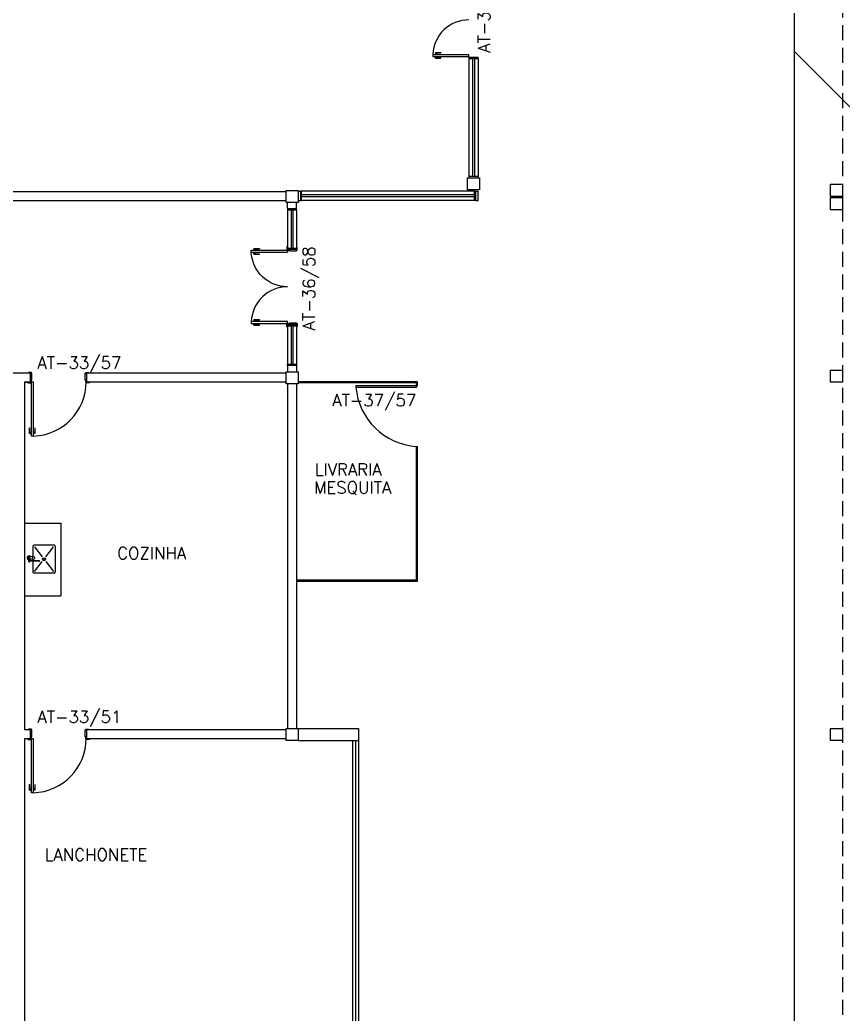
# Model space of a CAD drawing. Header units: millimetres. Extents: x 2069 to 2250, y 1124 to 1284.
# Drawn here: x 2101.15 to 2114.76, y 1174.36 to 1190.8 of the extents above; entities that cross this region are included whole.
import ezdxf

# ---------------------------------------------------------------- set-up
doc = ezdxf.new("R2010")
doc.units = ezdxf.units.MM
doc.linetypes.add('HIDDEN', pattern=[0.375, 0.25, -0.125])
for name, color, linetype in [('ALV', 2, 'Continuous'), ('ENDEREÇO', 2, 'Continuous'), ('JANELA', 1, 'Continuous'), ('MACANETA', 1, 'Continuous'), ('MARCO', 2, 'Continuous'), ('PAVIMENTO', 1, 'Continuous'), ('PEÇAS', 1, 'Continuous'), ('PILARES', 3, 'Continuous'), ('PORTA', 2, 'Continuous'), ('PROJ', 1, 'HIDDEN'), ('TEXTO', 2, 'Continuous')]:
    doc.layers.add(name, color=color, linetype=linetype)
doc.styles.add('UNB-100', font='simplex.shx', dxfattribs={"height": 0.2})

# ---------------------------------------------------------------- blocks, each defined once
blk = doc.blocks.new('DOOR90')
at = {"layer": 'MACANETA'}
for p, q in [((-0.015, -0.755), (-0.01, -0.755)), ((-0.015, -0.845), (-0.015, -0.755)), ((-0.01, -0.845), (-0.01, -0.755)), ((0.012, -0.853), (0.012, -0.818)), ((0.012, -0.818), (0.015, -0.818)), ((0.053, -0.818), (0.05, -0.818)), ((0.053, -0.853), (0.053, -0.818)), ((0.08, -0.755), (0.075, -0.755)), ((0.075, -0.845), (0.075, -0.755)), ((0.08, -0.845), (0.08, -0.755)), ((-0.015, -0.845), (0.012, -0.845)), ((-0.01, -0.825), (0.012, -0.825)), ((0.012, -0.853), (0.015, -0.853)), ((0.053, -0.853), (0.05, -0.853)), ((0.075, -0.825), (0.053, -0.825)), ((0.08, -0.845), (0.053, -0.845))]:
    blk.add_line(p, q, dxfattribs=at)
at = {"layer": 'PORTA'}
for p, q in [((0.015, -0.89), (0.015, 0.01)), ((0.015, 0.01), (0.05, 0.01)), ((0.05, -0.89), (0.05, 0.01)), ((0.05, -0.89), (0.015, -0.89))]:
    blk.add_line(p, q, dxfattribs=at)
at = {"layer": 'PORTA', "color": 1}
blk.add_arc((0.02, 0.01), 0.9, 271.9102, 0, dxfattribs=at)
blk = doc.blocks.new('DOOR-60')
at = {"layer": 'MACANETA', "color": 1}
for p, q in [((-0.08, -0.555), (-0.08, -0.465)), ((-0.08, -0.465), (-0.075, -0.465)), ((-0.075, -0.555), (-0.075, -0.465)), ((0.01, -0.555), (0.01, -0.465)), ((0.015, -0.465), (0.01, -0.465)), ((0.015, -0.555), (0.015, -0.465)), ((-0.08, -0.555), (-0.053, -0.555)), ((-0.075, -0.535), (-0.053, -0.535)), ((-0.053, -0.528), (-0.05, -0.528)), ((-0.053, -0.563), (-0.053, -0.528)), ((-0.053, -0.563), (-0.05, -0.563)), ((-0.012, -0.528), (-0.015, -0.528)), ((-0.012, -0.563), (-0.015, -0.563)), ((-0.012, -0.563), (-0.012, -0.528)), ((0.01, -0.535), (-0.012, -0.535)), ((0.015, -0.555), (-0.012, -0.555))]:
    blk.add_line(p, q, dxfattribs=at)
at = {"layer": 'PORTA'}
for p, q in [((-0.05, -0.6), (-0.05, 0)), ((-0.015, 0), (-0.05, 0)), ((-0.015, -0.6), (-0.015, 0)), ((-0.05, -0.6), (-0.015, -0.6))]:
    blk.add_line(p, q, dxfattribs=at)
at = {"layer": 'PORTA', "color": 1}
blk.add_arc((-0.02, 0), 0.6, 180, 267.134, dxfattribs=at)
blk = doc.blocks.new('INOXA1-P')
for p, q in [((0.12, 0.23), (0.12, 0.047)), ((0.22, 0.25), (0.14, 0.25)), ((0.15, 0.22), (0.287, 0.043)), ((0.5, 0.25), (0.22, 0.25)), ((0.353, 0.043), (0.49, 0.22)), ((0.52, 0.23), (0.52, -0.23)), ((0.043, 0.008), (0.043, -0.022)), ((0.062, 0.04), (0.071, 0.04)), ((0.131, 0.048), (0.076, 0.043)), ((0.131, -0.002), (0.076, 0.003)), ((0.22, -0.027), (0.054, -0.027)), ((0.22, -0.037), (0.054, -0.037)), ((0.063, -0.003), (0.063, -0.021)), ((0.12, -0.001), (0.12, -0.027)), ((0.12, -0.037), (0.12, -0.23)), ((0.15, -0.22), (0.287, -0.043)), ((0.231, -0.027), (0.22, -0.027)), ((0.231, -0.037), (0.22, -0.037)), ((0.353, -0.043), (0.49, -0.22)), ((0.22, -0.25), (0.14, -0.25)), ((0.5, -0.25), (0.22, -0.25))]:
    blk.add_line(p, q)
blk.add_lwpolyline([(0.076, 0.003), (0.072, 0.004), (0.069, 0.009), (0.067, 0.015), (0.066, 0.023), (0.067, 0.031), (0.069, 0.037), (0.072, 0.042), (0.076, 0.043)])
blk.add_lwpolyline([(0.131, 0.048), (0.137, 0.046), (0.143, 0.041), (0.147, 0.033), (0.148, 0.023), (0.147, 0.013), (0.143, 0.006), (0.137, 0), (0.131, -0.002), (0.125, 0), (0.119, 0.006), (0.115, 0.013), (0.114, 0.023), (0.115, 0.033), (0.119, 0.041), (0.125, 0.046)], close=True)
for radius in [0.0266, 0.0163]:
    blk.add_circle((0.32, 0), radius)
for centre, radius, start, end in [((0.14, 0.23), 0.02, 90, 180), ((0.5, 0.23), 0.02, 360, 90), ((0.054, 0.023), 0.0349, 36.1705, 252.2568), ((0.054, 0.023), 0.0189, 62.7367, 235.7375), ((0.073, -0.003), 0.01, 102.8285, 180), ((0.054, 0.023), 0.0349, 285.5373, 323.9987), ((0.054, -0.032), 0.0145, 20.161, 339.839), ((0.054, -0.032), 0.005, 90.0037, 269.9963), ((0.231, -0.032), 0.00738, 222.6559, 137.3441), ((0.231, -0.032), 0.005, 269.9935, 90.0065), ((0.14, -0.23), 0.02, 180, 270), ((0.5, -0.23), 0.02, 270, 360)]:
    blk.add_arc(centre, radius, start, end)

msp = doc.modelspace()

# ---------------------------------------------------------------- linework, layer by layer
at = {"layer": 'ALV'}
for p, q in [((2105.55325, 1187.95674), (2097.26325, 1187.95674)), ((2105.75325, 1187.96627), (2105.79075, 1187.96627)), ((2105.79075, 1187.96627), (2105.79075, 1187.81627)), ((2108.69075, 1187.81627), (2108.69075, 1187.96627)), ((2108.69075, 1187.96627), (2108.72825, 1187.96627)), ((2108.72825, 1187.81627), (2108.72825, 1187.96627)), ((2105.55325, 1187.80674), (2097.26325, 1187.80674)), ((2105.57825, 1187.68127), (2105.57825, 1187.79127)), ((2105.72825, 1187.68127), (2105.72825, 1187.79127)), ((2105.75325, 1187.81627), (2105.79075, 1187.81627)), ((2108.69075, 1187.81627), (2108.72825, 1187.81627)), ((2105.57825, 1187.68127), (2105.72825, 1187.68127)), ((2105.57825, 1187.00627), (2105.72825, 1187.00627)), ((2105.72825, 1187.00627), (2105.57825, 1187.00627)), ((2105.57825, 1185.76626), (2105.72825, 1185.76626)), ((2105.57825, 1185.76127), (2105.57825, 1185.76626)), ((2105.57825, 1185.76127), (2105.72825, 1185.76127)), ((2105.72825, 1185.76127), (2105.72825, 1185.76626)), ((2101.32825, 1184.95627), (2100.97825, 1184.95627)), ((2101.32825, 1184.80627), (2101.32825, 1184.95627)), ((2105.55325, 1184.95627), (2102.25825, 1184.95627)), ((2102.25825, 1184.80627), (2102.25825, 1184.95627)), ((2105.57825, 1185.08127), (2105.57825, 1185.08627)), ((2105.72825, 1185.08627), (2105.57825, 1185.08627)), ((2105.57825, 1185.08127), (2105.57825, 1184.98127)), ((2105.72825, 1185.08127), (2105.72825, 1185.08627)), ((2105.72825, 1185.08127), (2105.72825, 1184.98127)), ((2101.22825, 1184.80627), (2101.22825, 1179.05627)), ((2101.32825, 1184.80627), (2101.22825, 1184.80627)), ((2101.22825, 1184.80627), (2101.27825, 1184.80627)), ((2105.55325, 1184.80627), (2102.25825, 1184.80627)), ((2105.57825, 1184.78127), (2105.57825, 1179.08127)), ((2105.72825, 1184.78127), (2105.72825, 1179.08127)), ((2101.82825, 1182.47627), (2101.82825, 1181.27627)), ((2101.32825, 1179.05627), (2101.22825, 1179.05627)), ((2101.32825, 1179.05627), (2101.22825, 1179.05627)), ((2101.32825, 1178.90627), (2101.32825, 1179.05627)), ((2105.55325, 1179.05627), (2102.25825, 1179.05627)), ((2102.25825, 1178.90627), (2102.25825, 1179.05627)), ((2105.75325, 1179.08127), (2106.75325, 1179.08127)), ((2106.75325, 1179.08127), (2106.75325, 1178.88127)), ((2101.22825, 1178.90627), (2101.22825, 1173.05627)), ((2101.32825, 1178.90627), (2101.22825, 1178.90627)), ((2105.55325, 1178.90627), (2102.25825, 1178.90627)), ((2105.75325, 1178.88127), (2106.75325, 1178.88127))]:
    msp.add_line(p, q, dxfattribs=at)
at = {"layer": 'ALV', "color": 2}
for p, q in [((2106.65325, 1178.88127), (2106.65325, 1173.09127)), ((2106.70325, 1178.88127), (2106.70325, 1173.09127)), ((2106.75325, 1178.88127), (2106.75325, 1173.09127))]:
    msp.add_line(p, q, dxfattribs=at)
at = {"layer": 'ENDEREÇO'}
for p, q in [((2101.22825, 1182.47627), (2101.82825, 1182.47627)), ((2101.22825, 1181.27627), (2101.82825, 1181.27627))]:
    msp.add_line(p, q, dxfattribs=at)
at = {"layer": 'JANELA', "color": 2}
for p, q in [((2108.57801, 1190.18124), (2108.57801, 1190.16124)), ((2108.57801, 1190.18124), (2108.72801, 1190.18124)), ((2108.72801, 1190.18124), (2108.57801, 1190.18124)), ((2108.57801, 1190.16124), (2108.72801, 1190.16124)), ((2108.72801, 1190.16124), (2108.72801, 1190.18124))]:
    msp.add_line(p, q, dxfattribs=at)
at = {"layer": 'JANELA'}
for p, q in [((2108.57801, 1190.16124), (2108.57801, 1188.21219)), ((2108.63801, 1190.16124), (2108.63801, 1188.21219)), ((2108.66801, 1190.16124), (2108.66801, 1188.21219)), ((2108.72801, 1190.16124), (2108.72801, 1188.21219)), ((2108.67075, 1187.96627), (2105.81075, 1187.96627)), ((2108.67075, 1187.90627), (2105.81075, 1187.90627)), ((2108.67075, 1187.87627), (2105.81075, 1187.87627)), ((2108.67075, 1187.81627), (2105.81075, 1187.81627)), ((2105.57825, 1187.66127), (2105.57825, 1187.02627)), ((2105.63825, 1187.66127), (2105.63825, 1187.02627)), ((2105.66825, 1187.66127), (2105.66825, 1187.02627)), ((2105.72825, 1187.66127), (2105.72825, 1187.02627)), ((2105.57825, 1185.74127), (2105.57825, 1185.10627)), ((2105.63825, 1185.74127), (2105.63825, 1185.10627)), ((2105.66825, 1185.74127), (2105.66825, 1185.10627)), ((2105.72825, 1185.74127), (2105.72825, 1185.10627)), ((2107.72825, 1184.81627), (2105.75325, 1184.81627)), ((2107.70825, 1184.79627), (2105.75325, 1184.79627)), ((2107.70825, 1184.74627), (2107.70825, 1184.79627)), ((2107.70825, 1184.79627), (2107.70825, 1184.74627)), ((2107.72825, 1184.74627), (2107.72825, 1184.81627)), ((2107.70825, 1184.74627), (2106.70825, 1184.74627)), ((2106.70825, 1184.74627), (2106.70825, 1184.72627)), ((2106.70825, 1184.72627), (2107.70825, 1184.72627)), ((2107.70825, 1184.72627), (2107.70825, 1184.74627)), ((2107.70825, 1184.74627), (2107.72825, 1184.74627)), ((2107.70825, 1181.53627), (2107.70825, 1183.74627)), ((2107.70825, 1183.74627), (2107.72825, 1183.74627)), ((2107.72825, 1181.51627), (2107.72825, 1183.74627)), ((2105.72825, 1181.53627), (2107.70825, 1181.53627)), ((2105.72825, 1181.51627), (2107.72825, 1181.51627))]:
    msp.add_line(p, q, dxfattribs=at)
at = {"layer": 'JANELA', "color": 3}
for p, q in [((2108.57801, 1188.21219), (2108.57801, 1188.19127)), ((2108.72801, 1188.21219), (2108.57801, 1188.21219)), ((2108.72801, 1188.19127), (2108.72801, 1188.21219)), ((2105.81075, 1187.96627), (2105.79075, 1187.96627)), ((2105.81075, 1187.81627), (2105.81075, 1187.96627)), ((2108.67075, 1187.81627), (2108.67075, 1187.96627)), ((2108.67075, 1187.96627), (2108.69075, 1187.96627)), ((2105.79075, 1187.81627), (2105.81075, 1187.81627)), ((2108.69075, 1187.81627), (2108.67075, 1187.81627)), ((2105.57825, 1187.68127), (2105.57825, 1187.66127)), ((2105.57825, 1187.66127), (2105.72825, 1187.66127)), ((2105.72825, 1187.66127), (2105.72825, 1187.68127)), ((2105.57825, 1187.00627), (2105.57825, 1187.02627)), ((2105.57825, 1187.02627), (2105.72825, 1187.02627)), ((2105.72825, 1187.02627), (2105.72825, 1187.00627)), ((2105.57825, 1185.76127), (2105.57825, 1185.74127)), ((2105.72825, 1185.74127), (2105.72825, 1185.76127)), ((2105.57825, 1185.74127), (2105.72825, 1185.74127)), ((2105.57825, 1185.08627), (2105.57825, 1185.10627)), ((2105.57825, 1185.10627), (2105.72825, 1185.10627)), ((2105.72825, 1185.10627), (2105.72825, 1185.08627))]:
    msp.add_line(p, q, dxfattribs=at)
at = {"layer": 'JANELA'}
msp.add_arc((2107.77758, 1184.81721), 1.07318, 184.861115, 266.296336, dxfattribs=at)
at = {"layer": 'MARCO'}
for p, q in [((2105.57825, 1187.05127), (2105.56825, 1187.05127)), ((2105.56825, 1187.05127), (2105.56825, 1187.00127)), ((2105.56825, 1187.00127), (2105.57825, 1187.00127)), ((2105.57825, 1187.00627), (2105.57825, 1187.00127)), ((2105.57825, 1187.00127), (2105.57825, 1186.99127)), ((2105.57825, 1186.99127), (2105.61325, 1186.99127)), ((2105.61325, 1186.99127), (2105.61325, 1186.98127)), ((2105.61325, 1186.98127), (2105.72825, 1186.98127)), ((2105.73825, 1187.04127), (2105.72825, 1187.04127)), ((2105.72825, 1187.00627), (2105.72825, 1186.99127)), ((2105.72825, 1186.98127), (2105.72825, 1186.99127)), ((2105.72825, 1186.99127), (2105.73825, 1186.99127)), ((2105.73825, 1186.99127), (2105.73825, 1187.04127)), ((2105.56825, 1185.77126), (2105.57825, 1185.77126)), ((2105.56825, 1185.72126), (2105.56825, 1185.77126)), ((2105.57825, 1185.78126), (2105.61325, 1185.78126)), ((2105.57825, 1185.77126), (2105.57825, 1185.78126)), ((2105.57825, 1185.76626), (2105.57825, 1185.77126)), ((2105.61325, 1185.79126), (2105.72825, 1185.79126)), ((2105.61325, 1185.78126), (2105.61325, 1185.79126)), ((2105.72825, 1185.79126), (2105.72825, 1185.78126)), ((2105.72825, 1185.76626), (2105.72825, 1185.78126)), ((2105.72825, 1185.78126), (2105.73825, 1185.78126)), ((2105.73825, 1185.78126), (2105.73825, 1185.73126)), ((2105.57825, 1185.72126), (2105.56825, 1185.72126)), ((2105.73825, 1185.73126), (2105.72825, 1185.73126)), ((2101.29325, 1184.96627), (2101.29325, 1184.95627)), ((2101.34325, 1184.96627), (2101.29325, 1184.96627)), ((2101.32825, 1184.95627), (2101.34325, 1184.95627)), ((2101.34325, 1184.95627), (2101.34325, 1184.96627)), ((2101.35325, 1184.95627), (2101.34325, 1184.95627)), ((2101.35325, 1184.84127), (2101.35325, 1184.95627)), ((2102.23325, 1184.95627), (2102.24325, 1184.95627)), ((2102.23325, 1184.84127), (2102.23325, 1184.95627)), ((2102.24325, 1184.96627), (2102.29325, 1184.96627)), ((2102.24325, 1184.95627), (2102.24325, 1184.96627)), ((2102.25825, 1184.95627), (2102.24325, 1184.95627)), ((2102.29325, 1184.96627), (2102.29325, 1184.95627)), ((2101.28325, 1184.80627), (2101.28325, 1184.79627)), ((2101.28325, 1184.79627), (2101.33325, 1184.79627)), ((2101.32825, 1184.80627), (2101.33325, 1184.80627)), ((2101.33325, 1184.80627), (2101.34325, 1184.80627)), ((2101.33325, 1184.79627), (2101.33325, 1184.80627)), ((2101.34325, 1184.84127), (2101.35325, 1184.84127)), ((2101.34325, 1184.80627), (2101.34325, 1184.84127)), ((2102.24325, 1184.84127), (2102.23325, 1184.84127)), ((2102.24325, 1184.80627), (2102.24325, 1184.84127)), ((2102.25325, 1184.80627), (2102.24325, 1184.80627)), ((2102.25825, 1184.80627), (2102.25325, 1184.80627)), ((2102.25325, 1184.79627), (2102.25325, 1184.80627)), ((2102.30325, 1184.79627), (2102.25325, 1184.79627)), ((2102.30325, 1184.80627), (2102.30325, 1184.79627)), ((2101.34325, 1179.06627), (2101.29325, 1179.06627)), ((2101.29325, 1179.06627), (2101.29325, 1179.05627)), ((2101.32825, 1179.05627), (2101.34325, 1179.05627)), ((2101.34325, 1179.05627), (2101.34325, 1179.06627)), ((2101.35325, 1179.05627), (2101.34325, 1179.05627)), ((2101.35325, 1178.94127), (2101.35325, 1179.05627)), ((2102.23325, 1179.05627), (2102.24325, 1179.05627)), ((2102.23325, 1178.94127), (2102.23325, 1179.05627)), ((2102.24325, 1179.05627), (2102.24325, 1179.06627)), ((2102.24325, 1179.06627), (2102.29325, 1179.06627)), ((2102.25825, 1179.05627), (2102.24325, 1179.05627)), ((2102.29325, 1179.06627), (2102.29325, 1179.05627)), ((2101.28325, 1178.90627), (2101.28325, 1178.89627)), ((2101.28325, 1178.89627), (2101.33325, 1178.89627)), ((2101.32825, 1178.90627), (2101.33325, 1178.90627)), ((2101.33325, 1178.89627), (2101.33325, 1178.90627)), ((2101.33325, 1178.90627), (2101.34325, 1178.90627)), ((2101.34325, 1178.90627), (2101.34325, 1178.94127)), ((2101.34325, 1178.94127), (2101.35325, 1178.94127)), ((2102.24325, 1178.94127), (2102.23325, 1178.94127)), ((2102.24325, 1178.90627), (2102.24325, 1178.94127)), ((2102.25325, 1178.90627), (2102.24325, 1178.90627)), ((2102.25325, 1178.89627), (2102.25325, 1178.90627)), ((2102.25825, 1178.90627), (2102.25325, 1178.90627)), ((2102.30325, 1178.89627), (2102.25325, 1178.89627)), ((2102.30325, 1178.90627), (2102.30325, 1178.89627))]:
    msp.add_line(p, q, dxfattribs=at)
at = {"layer": 'PAVIMENTO'}
for p, q in [((2113.95325, 1199.89127), (2113.95325, 1172.28127)), ((2113.95325, 1190.28127), (2118.95325, 1185.28127))]:
    msp.add_line(p, q, dxfattribs=at)
at = {"layer": 'PILARES'}
for points in [[(2108.55325, 1188.19127), (2108.75325, 1188.19127), (2108.75325, 1187.99127), (2108.55325, 1187.99127)], [(2114.55325, 1188.08127), (2114.75325, 1188.08127), (2114.75325, 1187.88127), (2114.55325, 1187.88127)], [(2105.55325, 1187.98127), (2105.75325, 1187.98127), (2105.75325, 1187.78127), (2105.55325, 1187.78127)], [(2114.55325, 1187.86127), (2114.75325, 1187.86127), (2114.75325, 1187.66127), (2114.55325, 1187.66127)], [(2105.55325, 1184.98127), (2105.75325, 1184.98127), (2105.75325, 1184.78127), (2105.55325, 1184.78127)], [(2114.55325, 1185.00627), (2114.75325, 1185.00627), (2114.75325, 1184.80627), (2114.55325, 1184.80627)], [(2105.55325, 1179.08127), (2105.75325, 1179.08127), (2105.75325, 1178.88127), (2105.55325, 1178.88127)], [(2114.55325, 1179.08127), (2114.75325, 1179.08127), (2114.75325, 1178.88127), (2114.55325, 1178.88127)]]:
    msp.add_lwpolyline(points, close=True, dxfattribs=at)
at = {"layer": 'PROJ'}
msp.add_line((2114.75325, 1199.71627), (2114.75325, 1173.08127), dxfattribs=at)

# ---------------------------------------------------------------- block references
at = {"layer": 'PEÇAS', "xscale": 0.9242455872599749, "yscale": 0.9242455872599749, "zscale": 0.9242455872599749}
msp.add_blockref('INOXA1-P', (2101.25772, 1181.87962), dxfattribs=at)
at = {"layer": 'PORTA'}
for p, rotation in [((2108.57801, 1190.18124), 270.0000000025729), ((2105.57825, 1185.76626), 270)]:
    msp.add_blockref('DOOR-60', p, dxfattribs=dict(at, rotation=rotation))
at = {"layer": 'PORTA', "extrusion": (0, 0, -1), "zscale": -1, "rotation": 90}
msp.add_blockref('DOOR-60', (-2105.57825, 1187.00627), dxfattribs=at)
at = {"layer": 'PORTA'}
for p in [(2101.32825, 1184.80627), (2101.32825, 1178.90627)]:
    msp.add_blockref('DOOR90', p, dxfattribs=at)

# ---------------------------------------------------------------- texts
at = {"layer": 'ENDEREÇO', "style": 'UNB-100'}
for s, p in [('AT-38/60', (2108.92807, 1190.25746)), ('AT-36/58', (2106.03092, 1185.66591))]:
    msp.add_text(s, height=0.2, rotation=90, dxfattribs=at).set_placement(p)
for s, p in [('AT-33/57', (2101.44346, 1185.03086)), ('AT-37/57', (2106.31713, 1184.40885)), ('AT-33/51', (2101.44346, 1179.1732))]:
    msp.add_text(s, height=0.2, dxfattribs=at).set_placement(p)
at = {"layer": 'TEXTO', "style": 'UNB-100'}
for s, p in [(' LIVRARIA', (2105.89019, 1183.26312)), ('MESQUITA', (2106.01608, 1182.96581)), ('COZINHA', (2102.76199, 1181.88149)), ('LANCHONETE', (2101.56267, 1176.89262))]:
    msp.add_text(s, height=0.2, dxfattribs=at).set_placement(p)

doc.saveas('drawing.dxf')
